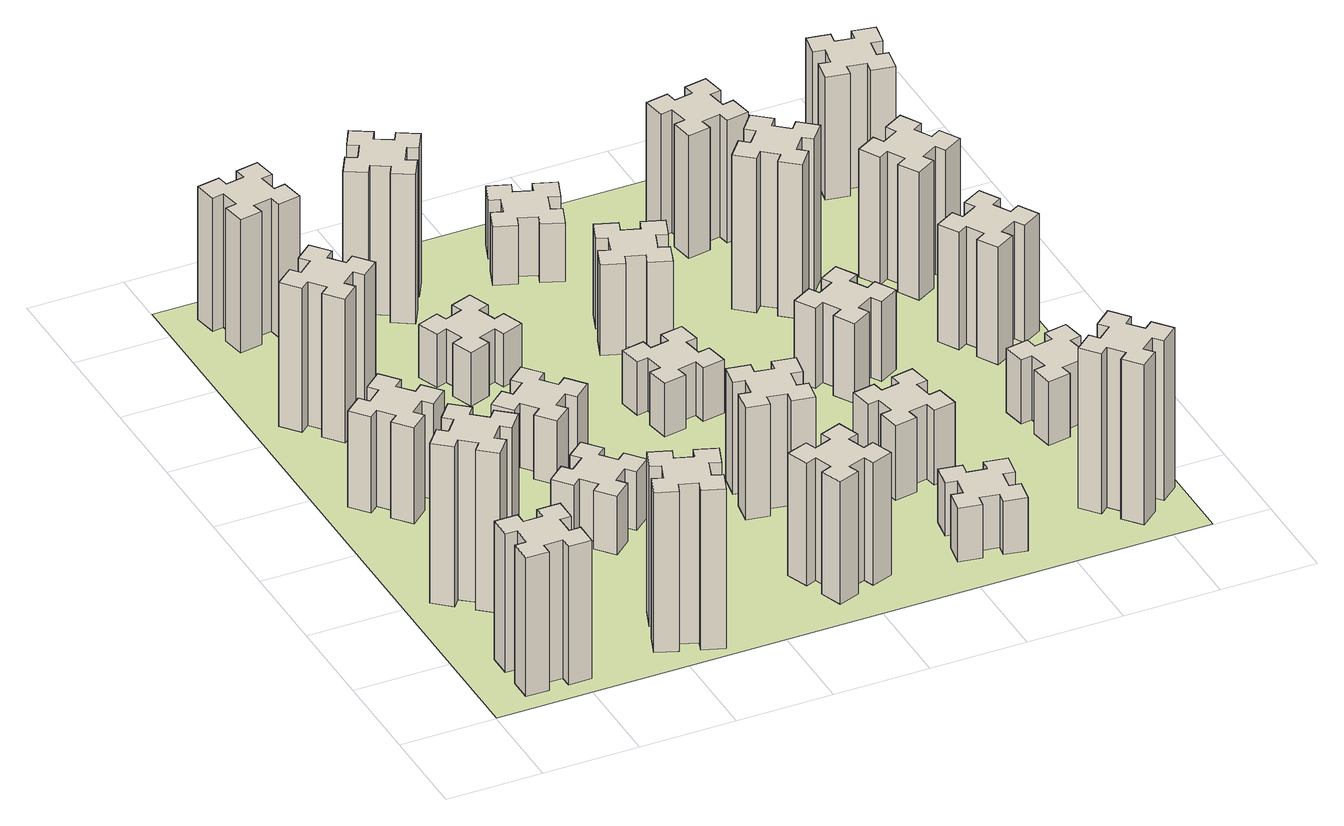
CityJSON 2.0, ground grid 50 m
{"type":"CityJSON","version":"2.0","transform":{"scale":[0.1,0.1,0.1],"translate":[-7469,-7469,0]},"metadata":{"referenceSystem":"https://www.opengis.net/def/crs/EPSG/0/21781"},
"CityObjects":{
"building1":{"type":"Building","attributes":{"class":"1000","function":"1000","usage":"1000","yearOfConstruction":2016,"roofType":"1000","measuredHeight":78,"storeysAboveGround":30,"storeysBelowGround":0},"geometry":[{"type":"Solid","lod":"1","boundaries":[[[[0,1,2,3,4,5,6,7,8,9,10,11,12,13,14,15,16,17,18,19]],[[17,16,20,21]],[[16,15,22,20]],[[15,14,23,22]],[[14,13,24,23]],[[13,12,25,24]],[[12,11,26,25]],[[11,10,27,26]],[[10,9,28,27]],[[9,8,29,28]],[[8,7,30,29]],[[7,6,31,30]],[[6,5,32,31]],[[5,4,33,32]],[[4,3,34,33]],[[3,2,35,34]],[[2,1,36,35]],[[1,0,37,36]],[[0,19,38,37]],[[19,18,39,38]],[[18,17,21,39]],[[24,25,26,27,28,29,30,31,32,33,34,35,36,37,38,39,21,20,22,23]]]]}]},
"building2":{"type":"Building","attributes":{"class":"1000","function":"1000","usage":"1000","yearOfConstruction":2016,"roofType":"1000","measuredHeight":90,"storeysAboveGround":30,"storeysBelowGround":0},"geometry":[{"type":"Solid","lod":"1","boundaries":[[[[40,41,42,43,44,45,46,47,48,49,50,51,52,53,54,55,56,57,58,59]],[[57,56,60,61]],[[56,55,62,60]],[[55,54,63,62]],[[54,53,64,63]],[[53,52,65,64]],[[52,51,66,65]],[[51,50,67,66]],[[50,49,68,67]],[[49,48,69,68]],[[48,47,70,69]],[[47,46,71,70]],[[46,45,72,71]],[[45,44,73,72]],[[44,43,74,73]],[[43,42,75,74]],[[42,41,76,75]],[[41,40,77,76]],[[40,59,78,77]],[[59,58,79,78]],[[58,57,61,79]],[[64,65,66,67,68,69,70,71,72,73,74,75,76,77,78,79,61,60,62,63]]]]}]},
"building3":{"type":"Building","attributes":{"class":"1000","function":"1000","usage":"1000","yearOfConstruction":2016,"roofType":"1000","measuredHeight":54,"storeysAboveGround":30,"storeysBelowGround":0},"geometry":[{"type":"Solid","lod":"1","boundaries":[[[[80,81,82,83,84,85,86,87,88,89,90,91,92,93,94,95,96,97,98,99]],[[97,96,100,101]],[[96,95,102,100]],[[95,94,103,102]],[[94,93,104,103]],[[93,92,105,104]],[[92,91,106,105]],[[91,90,107,106]],[[90,89,108,107]],[[89,88,109,108]],[[88,87,110,109]],[[87,86,111,110]],[[86,85,112,111]],[[85,84,113,112]],[[84,83,114,113]],[[83,82,115,114]],[[82,81,116,115]],[[81,80,117,116]],[[80,99,118,117]],[[99,98,119,118]],[[98,97,101,119]],[[104,105,106,107,108,109,110,111,112,113,114,115,116,117,118,119,101,100,102,103]]]]}]},
"building4":{"type":"Building","attributes":{"class":"1000","function":"1000","usage":"1000","yearOfConstruction":2016,"roofType":"1000","measuredHeight":81,"storeysAboveGround":30,"storeysBelowGround":0},"geometry":[{"type":"Solid","lod":"1","boundaries":[[[[120,121,122,123,124,125,126,127,128,129,130,131,132,133,134,135,136,137,138,139]],[[137,136,140,141]],[[136,135,142,140]],[[135,134,143,142]],[[134,133,144,143]],[[133,132,145,144]],[[132,131,146,145]],[[131,130,147,146]],[[130,129,148,147]],[[129,128,149,148]],[[128,127,150,149]],[[127,126,151,150]],[[126,125,152,151]],[[125,124,153,152]],[[124,123,154,153]],[[123,122,155,154]],[[122,121,156,155]],[[121,120,157,156]],[[120,139,158,157]],[[139,138,159,158]],[[138,137,141,159]],[[144,145,146,147,148,149,150,151,152,153,154,155,156,157,158,159,141,140,142,143]]]]}]},
"building5":{"type":"Building","attributes":{"class":"1000","function":"1000","usage":"1000","yearOfConstruction":2016,"roofType":"1000","measuredHeight":90,"storeysAboveGround":30,"storeysBelowGround":0},"geometry":[{"type":"Solid","lod":"1","boundaries":[[[[160,161,162,163,164,165,166,167,168,169,170,171,172,173,174,175,176,177,178,179]],[[177,176,180,181]],[[176,175,182,180]],[[175,174,183,182]],[[174,173,184,183]],[[173,172,185,184]],[[172,171,186,185]],[[171,170,187,186]],[[170,169,188,187]],[[169,168,189,188]],[[168,167,190,189]],[[167,166,191,190]],[[166,165,192,191]],[[165,164,193,192]],[[164,163,194,193]],[[163,162,195,194]],[[162,161,196,195]],[[161,160,197,196]],[[160,179,198,197]],[[179,178,199,198]],[[178,177,181,199]],[[184,185,186,187,188,189,190,191,192,193,194,195,196,197,198,199,181,180,182,183]]]]}]},
"building6":{"type":"Building","attributes":{"class":"1000","function":"1000","usage":"1000","yearOfConstruction":2016,"roofType":"1000","measuredHeight":75,"storeysAboveGround":30,"storeysBelowGround":0},"geometry":[{"type":"Solid","lod":"1","boundaries":[[[[200,201,202,203,204,205,206,207,208,209,210,211,212,213,214,215,216,217,218,219]],[[217,216,220,221]],[[216,215,222,220]],[[215,214,223,222]],[[214,213,224,223]],[[213,212,225,224]],[[212,211,226,225]],[[211,210,227,226]],[[210,209,228,227]],[[209,208,229,228]],[[208,207,230,229]],[[207,206,231,230]],[[206,205,232,231]],[[205,204,233,232]],[[204,203,234,233]],[[203,202,235,234]],[[202,201,236,235]],[[201,200,237,236]],[[200,219,238,237]],[[219,218,239,238]],[[218,217,221,239]],[[224,225,226,227,228,229,230,231,232,233,234,235,236,237,238,239,221,220,222,223]]]]}]},
"building7":{"type":"Building","attributes":{"class":"1000","function":"1000","usage":"1000","yearOfConstruction":2016,"roofType":"1000","measuredHeight":33,"storeysAboveGround":30,"storeysBelowGround":0},"geometry":[{"type":"Solid","lod":"1","boundaries":[[[[240,241,242,243,244,245,246,247,248,249,250,251,252,253,254,255,256,257,258,259]],[[257,256,260,261]],[[256,255,262,260]],[[255,254,263,262]],[[254,253,264,263]],[[253,252,265,264]],[[252,251,266,265]],[[251,250,267,266]],[[250,249,268,267]],[[249,248,269,268]],[[248,247,270,269]],[[247,246,271,270]],[[246,245,272,271]],[[245,244,273,272]],[[244,243,274,273]],[[243,242,275,274]],[[242,241,276,275]],[[241,240,277,276]],[[240,259,278,277]],[[259,258,279,278]],[[258,257,261,279]],[[264,265,266,267,268,269,270,271,272,273,274,275,276,277,278,279,261,260,262,263]]]]}]},
"building8":{"type":"Building","attributes":{"class":"1000","function":"1000","usage":"1000","yearOfConstruction":2016,"roofType":"1000","measuredHeight":36,"storeysAboveGround":30,"storeysBelowGround":0},"geometry":[{"type":"Solid","lod":"1","boundaries":[[[[280,281,282,283,284,285,286,287,288,289,290,291,292,293,294,295,296,297,298,299]],[[297,296,300,301]],[[296,295,302,300]],[[295,294,303,302]],[[294,293,304,303]],[[293,292,305,304]],[[292,291,306,305]],[[291,290,307,306]],[[290,289,308,307]],[[289,288,309,308]],[[288,287,310,309]],[[287,286,311,310]],[[286,285,312,311]],[[285,284,313,312]],[[284,283,314,313]],[[283,282,315,314]],[[282,281,316,315]],[[281,280,317,316]],[[280,299,318,317]],[[299,298,319,318]],[[298,297,301,319]],[[304,305,306,307,308,309,310,311,312,313,314,315,316,317,318,319,301,300,302,303]]]]}]},
"building9":{"type":"Building","attributes":{"class":"1000","function":"1000","usage":"1000","yearOfConstruction":2016,"roofType":"1000","measuredHeight":30,"storeysAboveGround":30,"storeysBelowGround":0},"geometry":[{"type":"Solid","lod":"1","boundaries":[[[[320,321,322,323,324,325,326,327,328,329,330,331,332,333,334,335,336,337,338,339]],[[337,336,340,341]],[[336,335,342,340]],[[335,334,343,342]],[[334,333,344,343]],[[333,332,345,344]],[[332,331,346,345]],[[331,330,347,346]],[[330,329,348,347]],[[329,328,349,348]],[[328,327,350,349]],[[327,326,351,350]],[[326,325,352,351]],[[325,324,353,352]],[[324,323,354,353]],[[323,322,355,354]],[[322,321,356,355]],[[321,320,357,356]],[[320,339,358,357]],[[339,338,359,358]],[[338,337,341,359]],[[344,345,346,347,348,349,350,351,352,353,354,355,356,357,358,359,341,340,342,343]]]]}]},
"building10":{"type":"Building","attributes":{"class":"1000","function":"1000","usage":"1000","yearOfConstruction":2016,"roofType":"1000","measuredHeight":84,"storeysAboveGround":30,"storeysBelowGround":0},"geometry":[{"type":"Solid","lod":"1","boundaries":[[[[360,361,362,363,364,365,366,367,368,369,370,371,372,373,374,375,376,377,378,379]],[[377,376,380,381]],[[376,375,382,380]],[[375,374,383,382]],[[374,373,384,383]],[[373,372,385,384]],[[372,371,386,385]],[[371,370,387,386]],[[370,369,388,387]],[[369,368,389,388]],[[368,367,390,389]],[[367,366,391,390]],[[366,365,392,391]],[[365,364,393,392]],[[364,363,394,393]],[[363,362,395,394]],[[362,361,396,395]],[[361,360,397,396]],[[360,379,398,397]],[[379,378,399,398]],[[378,377,381,399]],[[384,385,386,387,388,389,390,391,392,393,394,395,396,397,398,399,381,380,382,383]]]]}]},
"building11":{"type":"Building","attributes":{"class":"1000","function":"1000","usage":"1000","yearOfConstruction":2016,"roofType":"1000","measuredHeight":69,"storeysAboveGround":30,"storeysBelowGround":0},"geometry":[{"type":"Solid","lod":"1","boundaries":[[[[400,401,402,403,404,405,406,407,408,409,410,411,412,413,414,415,416,417,418,419]],[[417,416,420,421]],[[416,415,422,420]],[[415,414,423,422]],[[414,413,424,423]],[[413,412,425,424]],[[412,411,426,425]],[[411,410,427,426]],[[410,409,428,427]],[[409,408,429,428]],[[408,407,430,429]],[[407,406,431,430]],[[406,405,432,431]],[[405,404,433,432]],[[404,403,434,433]],[[403,402,435,434]],[[402,401,436,435]],[[401,400,437,436]],[[400,419,438,437]],[[419,418,439,438]],[[418,417,421,439]],[[424,425,426,427,428,429,430,431,432,433,434,435,436,437,438,439,421,420,422,423]]]]}]},
"building12":{"type":"Building","attributes":{"class":"1000","function":"1000","usage":"1000","yearOfConstruction":2016,"roofType":"1000","measuredHeight":63,"storeysAboveGround":30,"storeysBelowGround":0},"geometry":[{"type":"Solid","lod":"1","boundaries":[[[[440,441,442,443,444,445,446,447,448,449,450,451,452,453,454,455,456,457,458,459]],[[457,456,460,461]],[[456,455,462,460]],[[455,454,463,462]],[[454,453,464,463]],[[453,452,465,464]],[[452,451,466,465]],[[451,450,467,466]],[[450,449,468,467]],[[449,448,469,468]],[[448,447,470,469]],[[447,446,471,470]],[[446,445,472,471]],[[445,444,473,472]],[[444,443,474,473]],[[443,442,475,474]],[[442,441,476,475]],[[441,440,477,476]],[[440,459,478,477]],[[459,458,479,478]],[[458,457,461,479]],[[464,465,466,467,468,469,470,471,472,473,474,475,476,477,478,479,461,460,462,463]]]]}]},
"building13":{"type":"Building","attributes":{"class":"1000","function":"1000","usage":"1000","yearOfConstruction":2016,"roofType":"1000","measuredHeight":30,"storeysAboveGround":30,"storeysBelowGround":0},"geometry":[{"type":"Solid","lod":"1","boundaries":[[[[480,481,482,483,484,485,486,487,488,489,490,491,492,493,494,495,496,497,498,499]],[[497,496,500,501]],[[496,495,502,500]],[[495,494,503,502]],[[494,493,504,503]],[[493,492,505,504]],[[492,491,506,505]],[[491,490,507,506]],[[490,489,508,507]],[[489,488,509,508]],[[488,487,510,509]],[[487,486,511,510]],[[486,485,512,511]],[[485,484,513,512]],[[484,483,514,513]],[[483,482,515,514]],[[482,481,516,515]],[[481,480,517,516]],[[480,499,518,517]],[[499,498,519,518]],[[498,497,501,519]],[[504,505,506,507,508,509,510,511,512,513,514,515,516,517,518,519,501,500,502,503]]]]}]},
"building14":{"type":"Building","attributes":{"class":"1000","function":"1000","usage":"1000","yearOfConstruction":2016,"roofType":"1000","measuredHeight":51,"storeysAboveGround":30,"storeysBelowGround":0},"geometry":[{"type":"Solid","lod":"1","boundaries":[[[[520,521,522,523,524,525,526,527,528,529,530,531,532,533,534,535,536,537,538,539]],[[537,536,540,541]],[[536,535,542,540]],[[535,534,543,542]],[[534,533,544,543]],[[533,532,545,544]],[[532,531,546,545]],[[531,530,547,546]],[[530,529,548,547]],[[529,528,549,548]],[[528,527,550,549]],[[527,526,551,550]],[[526,525,552,551]],[[525,524,553,552]],[[524,523,554,553]],[[523,522,555,554]],[[522,521,556,555]],[[521,520,557,556]],[[520,539,558,557]],[[539,538,559,558]],[[538,537,541,559]],[[544,545,546,547,548,549,550,551,552,553,554,555,556,557,558,559,541,540,542,543]]]]}]},
"building15":{"type":"Building","attributes":{"class":"1000","function":"1000","usage":"1000","yearOfConstruction":2016,"roofType":"1000","measuredHeight":33,"storeysAboveGround":30,"storeysBelowGround":0},"geometry":[{"type":"Solid","lod":"1","boundaries":[[[[560,561,562,563,564,565,566,567,568,569,570,571,572,573,574,575,576,577,578,579]],[[577,576,580,581]],[[576,575,582,580]],[[575,574,583,582]],[[574,573,584,583]],[[573,572,585,584]],[[572,571,586,585]],[[571,570,587,586]],[[570,569,588,587]],[[569,568,589,588]],[[568,567,590,589]],[[567,566,591,590]],[[566,565,592,591]],[[565,564,593,592]],[[564,563,594,593]],[[563,562,595,594]],[[562,561,596,595]],[[561,560,597,596]],[[560,579,598,597]],[[579,578,599,598]],[[578,577,581,599]],[[584,585,586,587,588,589,590,591,592,593,594,595,596,597,598,599,581,580,582,583]]]]}]},
"building16":{"type":"Building","attributes":{"class":"1000","function":"1000","usage":"1000","yearOfConstruction":2016,"roofType":"1000","measuredHeight":30,"storeysAboveGround":30,"storeysBelowGround":0},"geometry":[{"type":"Solid","lod":"1","boundaries":[[[[600,601,602,603,604,605,606,607,608,609,610,611,612,613,614,615,616,617,618,619]],[[617,616,620,621]],[[616,615,622,620]],[[615,614,623,622]],[[614,613,624,623]],[[613,612,625,624]],[[612,611,626,625]],[[611,610,627,626]],[[610,609,628,627]],[[609,608,629,628]],[[608,607,630,629]],[[607,606,631,630]],[[606,605,632,631]],[[605,604,633,632]],[[604,603,634,633]],[[603,602,635,634]],[[602,601,636,635]],[[601,600,637,636]],[[600,619,638,637]],[[619,618,639,638]],[[618,617,621,639]],[[624,625,626,627,628,629,630,631,632,633,634,635,636,637,638,639,621,620,622,623]]]]}]},
"building17":{"type":"Building","attributes":{"class":"1000","function":"1000","usage":"1000","yearOfConstruction":2016,"roofType":"1000","measuredHeight":42,"storeysAboveGround":30,"storeysBelowGround":0},"geometry":[{"type":"Solid","lod":"1","boundaries":[[[[640,641,642,643,644,645,646,647,648,649,650,651,652,653,654,655,656,657,658,659]],[[657,656,660,661]],[[656,655,662,660]],[[655,654,663,662]],[[654,653,664,663]],[[653,652,665,664]],[[652,651,666,665]],[[651,650,667,666]],[[650,649,668,667]],[[649,648,669,668]],[[648,647,670,669]],[[647,646,671,670]],[[646,645,672,671]],[[645,644,673,672]],[[644,643,674,673]],[[643,642,675,674]],[[642,641,676,675]],[[641,640,677,676]],[[640,659,678,677]],[[659,658,679,678]],[[658,657,661,679]],[[664,665,666,667,668,669,670,671,672,673,674,675,676,677,678,679,661,660,662,663]]]]}]},
"building18":{"type":"Building","attributes":{"class":"1000","function":"1000","usage":"1000","yearOfConstruction":2016,"roofType":"1000","measuredHeight":45,"storeysAboveGround":30,"storeysBelowGround":0},"geometry":[{"type":"Solid","lod":"1","boundaries":[[[[680,681,682,683,684,685,686,687,688,689,690,691,692,693,694,695,696,697,698,699]],[[697,696,700,701]],[[696,695,702,700]],[[695,694,703,702]],[[694,693,704,703]],[[693,692,705,704]],[[692,691,706,705]],[[691,690,707,706]],[[690,689,708,707]],[[689,688,709,708]],[[688,687,710,709]],[[687,686,711,710]],[[686,685,712,711]],[[685,684,713,712]],[[684,683,714,713]],[[683,682,715,714]],[[682,681,716,715]],[[681,680,717,716]],[[680,699,718,717]],[[699,698,719,718]],[[698,697,701,719]],[[704,705,706,707,708,709,710,711,712,713,714,715,716,717,718,719,701,700,702,703]]]]}]},
"building19":{"type":"Building","attributes":{"class":"1000","function":"1000","usage":"1000","yearOfConstruction":2016,"roofType":"1000","measuredHeight":87,"storeysAboveGround":30,"storeysBelowGround":0},"geometry":[{"type":"Solid","lod":"1","boundaries":[[[[720,721,722,723,724,725,726,727,728,729,730,731,732,733,734,735,736,737,738,739]],[[737,736,740,741]],[[736,735,742,740]],[[735,734,743,742]],[[734,733,744,743]],[[733,732,745,744]],[[732,731,746,745]],[[731,730,747,746]],[[730,729,748,747]],[[729,728,749,748]],[[728,727,750,749]],[[727,726,751,750]],[[726,725,752,751]],[[725,724,753,752]],[[724,723,754,753]],[[723,722,755,754]],[[722,721,756,755]],[[721,720,757,756]],[[720,739,758,757]],[[739,738,759,758]],[[738,737,741,759]],[[744,745,746,747,748,749,750,751,752,753,754,755,756,757,758,759,741,740,742,743]]]]}]},
"building20":{"type":"Building","attributes":{"class":"1000","function":"1000","usage":"1000","yearOfConstruction":2016,"roofType":"1000","measuredHeight":90,"storeysAboveGround":30,"storeysBelowGround":0},"geometry":[{"type":"Solid","lod":"1","boundaries":[[[[760,761,762,763,764,765,766,767,768,769,770,771,772,773,774,775,776,777,778,779]],[[777,776,780,781]],[[776,775,782,780]],[[775,774,783,782]],[[774,773,784,783]],[[773,772,785,784]],[[772,771,786,785]],[[771,770,787,786]],[[770,769,788,787]],[[769,768,789,788]],[[768,767,790,789]],[[767,766,791,790]],[[766,765,792,791]],[[765,764,793,792]],[[764,763,794,793]],[[763,762,795,794]],[[762,761,796,795]],[[761,760,797,796]],[[760,779,798,797]],[[779,778,799,798]],[[778,777,781,799]],[[784,785,786,787,788,789,790,791,792,793,794,795,796,797,798,799,781,780,782,783]]]]}]},
"building21":{"type":"Building","attributes":{"class":"1000","function":"1000","usage":"1000","yearOfConstruction":2016,"roofType":"1000","measuredHeight":69,"storeysAboveGround":30,"storeysBelowGround":0},"geometry":[{"type":"Solid","lod":"1","boundaries":[[[[800,801,802,803,804,805,806,807,808,809,810,811,812,813,814,815,816,817,818,819]],[[817,816,820,821]],[[816,815,822,820]],[[815,814,823,822]],[[814,813,824,823]],[[813,812,825,824]],[[812,811,826,825]],[[811,810,827,826]],[[810,809,828,827]],[[809,808,829,828]],[[808,807,830,829]],[[807,806,831,830]],[[806,805,832,831]],[[805,804,833,832]],[[804,803,834,833]],[[803,802,835,834]],[[802,801,836,835]],[[801,800,837,836]],[[800,819,838,837]],[[819,818,839,838]],[[818,817,821,839]],[[824,825,826,827,828,829,830,831,832,833,834,835,836,837,838,839,821,820,822,823]]]]}]},
"building22":{"type":"Building","attributes":{"class":"1000","function":"1000","usage":"1000","yearOfConstruction":2016,"roofType":"1000","measuredHeight":36,"storeysAboveGround":30,"storeysBelowGround":0},"geometry":[{"type":"Solid","lod":"1","boundaries":[[[[840,841,842,843,844,845,846,847,848,849,850,851,852,853,854,855,856,857,858,859]],[[857,856,860,861]],[[856,855,862,860]],[[855,854,863,862]],[[854,853,864,863]],[[853,852,865,864]],[[852,851,866,865]],[[851,850,867,866]],[[850,849,868,867]],[[849,848,869,868]],[[848,847,870,869]],[[847,846,871,870]],[[846,845,872,871]],[[845,844,873,872]],[[844,843,874,873]],[[843,842,875,874]],[[842,841,876,875]],[[841,840,877,876]],[[840,859,878,877]],[[859,858,879,878]],[[858,857,861,879]],[[864,865,866,867,868,869,870,871,872,873,874,875,876,877,878,879,861,860,862,863]]]]}]},
"building23":{"type":"Building","attributes":{"class":"1000","function":"1000","usage":"1000","yearOfConstruction":2016,"roofType":"1000","measuredHeight":66,"storeysAboveGround":30,"storeysBelowGround":0},"geometry":[{"type":"Solid","lod":"1","boundaries":[[[[880,881,882,883,884,885,886,887,888,889,890,891,892,893,894,895,896,897,898,899]],[[897,896,900,901]],[[896,895,902,900]],[[895,894,903,902]],[[894,893,904,903]],[[893,892,905,904]],[[892,891,906,905]],[[891,890,907,906]],[[890,889,908,907]],[[889,888,909,908]],[[888,887,910,909]],[[887,886,911,910]],[[886,885,912,911]],[[885,884,913,912]],[[884,883,914,913]],[[883,882,915,914]],[[882,881,916,915]],[[881,880,917,916]],[[880,899,918,917]],[[899,898,919,918]],[[898,897,901,919]],[[904,905,906,907,908,909,910,911,912,913,914,915,916,917,918,919,901,900,902,903]]]]}]},
"building24":{"type":"Building","attributes":{"class":"1000","function":"1000","usage":"1000","yearOfConstruction":2016,"roofType":"1000","measuredHeight":72,"storeysAboveGround":30,"storeysBelowGround":0},"geometry":[{"type":"Solid","lod":"1","boundaries":[[[[920,921,922,923,924,925,926,927,928,929,930,931,932,933,934,935,936,937,938,939]],[[937,936,940,941]],[[936,935,942,940]],[[935,934,943,942]],[[934,933,944,943]],[[933,932,945,944]],[[932,931,946,945]],[[931,930,947,946]],[[930,929,948,947]],[[929,928,949,948]],[[928,927,950,949]],[[927,926,951,950]],[[926,925,952,951]],[[925,924,953,952]],[[924,923,954,953]],[[923,922,955,954]],[[922,921,956,955]],[[921,920,957,956]],[[920,939,958,957]],[[939,938,959,958]],[[938,937,941,959]],[[944,945,946,947,948,949,950,951,952,953,954,955,956,957,958,959,941,940,942,943]]]]}]},
"building25":{"type":"Building","attributes":{"class":"1000","function":"1000","usage":"1000","yearOfConstruction":2016,"roofType":"1000","measuredHeight":69,"storeysAboveGround":30,"storeysBelowGround":0},"geometry":[{"type":"Solid","lod":"1","boundaries":[[[[960,961,962,963,964,965,966,967,968,969,970,971,972,973,974,975,976,977,978,979]],[[977,976,980,981]],[[976,975,982,980]],[[975,974,983,982]],[[974,973,984,983]],[[973,972,985,984]],[[972,971,986,985]],[[971,970,987,986]],[[970,969,988,987]],[[969,968,989,988]],[[968,967,990,989]],[[967,966,991,990]],[[966,965,992,991]],[[965,964,993,992]],[[964,963,994,993]],[[963,962,995,994]],[[962,961,996,995]],[[961,960,997,996]],[[960,979,998,997]],[[979,978,999,998]],[[978,977,981,999]],[[984,985,986,987,988,989,990,991,992,993,994,995,996,997,998,999,981,980,982,983]]]]}]},
"landuse1":{"type":"LandUse","attributes":{"name":"plot1","function":"1010"},"geometry":[{"type":"MultiSurface","lod":"1","boundaries":[[[1000,1001,1002,1003]]]}]}
},
"vertices":[
[265,325,0],[265,225,0],[205,225,0],[205,105,0],[325,105,0],[325,165,0],[425,165,0],[425,105,0],[545,105,0],[545,225,0],[485,225,0],[485,325,0],[545,325,0],[545,445,0],[425,445,0],[425,385,0],[325,385,0],[325,445,0],[205,445,0],[205,325,0],[325,385,780],[325,445,780],[425,385,780],[425,445,780],[545,445,780],[545,325,780],[485,325,780],[485,225,780],[545,225,780],[545,105,780],[425,105,780],[425,165,780],[325,165,780],[325,105,780],[205,105,780],[205,225,780],[265,225,780],[265,325,780],[205,325,780],[205,445,780],
[484,1067,0],[408,1132,0],[446,1178,0],[354,1255,0],[277,1163,0],[323,1124,0],[259,1048,0],[213,1086,0],[136,994,0],[228,917,0],[266,963,0],[343,899,0],[304,853,0],[396,776,0],[473,868,0],[427,906,0],[492,983,0],[538,944,0],[615,1036,0],[523,1113,0],[492,983,900],[538,944,900],[427,906,900],[473,868,900],[396,776,900],[304,853,900],[343,899,900],[266,963,900],[228,917,900],[136,994,900],[213,1086,900],[259,1048,900],[323,1124,900],[277,1163,900],[354,1255,900],[446,1178,900],[408,1132,900],[484,1067,900],[523,1113,900],[615,1036,900],
[492,1888,0],[427,1964,0],[473,2003,0],[396,2095,0],[304,2018,0],[343,1972,0],[266,1907,0],[228,1953,0],[136,1876,0],[213,1784,0],[259,1823,0],[323,1746,0],[277,1708,0],[354,1616,0],[446,1693,0],[408,1739,0],[484,1803,0],[523,1757,0],[615,1834,0],[538,1926,0],[484,1803,540],[523,1757,540],[408,1739,540],[446,1693,540],[354,1616,540],[277,1708,540],[323,1746,540],[259,1823,540],[213,1784,540],[136,1876,540],[228,1953,540],[266,1907,540],[343,1972,540],[304,2018,540],[396,2095,540],[473,2003,540],[427,1964,540],[492,1888,540],[538,1926,540],[615,1834,540],
[343,2712,0],[266,2647,0],[228,2693,0],[136,2616,0],[213,2524,0],[259,2563,0],[323,2486,0],[277,2448,0],[354,2356,0],[446,2433,0],[408,2479,0],[484,2543,0],[523,2497,0],[615,2574,0],[538,2666,0],[492,2628,0],[427,2704,0],[473,2743,0],[396,2835,0],[304,2758,0],[427,2704,810],[473,2743,810],[492,2628,810],[538,2666,810],[615,2574,810],[523,2497,810],[484,2543,810],[408,2479,810],[446,2433,810],[354,2356,810],[277,2448,810],[323,2486,810],[259,2563,810],[213,2524,810],[136,2616,810],[228,2693,810],[266,2647,810],[343,2712,810],[304,2758,810],[396,2835,810],
[1029,360,0],[995,266,0],[939,287,0],[897,174,0],[1010,133,0],[1031,189,0],[1125,155,0],[1104,99,0],[1217,57,0],[1258,170,0],[1202,191,0],[1236,285,0],[1292,264,0],[1333,377,0],[1220,418,0],[1200,362,0],[1106,396,0],[1127,452,0],[1014,493,0],[973,380,0],[1106,396,900],[1127,452,900],[1200,362,900],[1220,418,900],[1333,377,900],[1292,264,900],[1236,285,900],[1202,191,900],[1258,170,900],[1217,57,900],[1104,99,900],[1125,155,900],[1031,189,900],[1010,133,900],[897,174,900],[939,287,900],[995,266,900],[1029,360,900],[973,380,900],[1014,493,900],
[492,3405,0],[475,3504,0],[534,3514,0],[513,3632,0],[395,3611,0],[405,3552,0],[307,3535,0],[297,3594,0],[178,3573,0],[199,3455,0],[258,3465,0],[276,3367,0],[217,3357,0],[237,3238,0],[356,3259,0],[345,3318,0],[444,3336,0],[454,3277,0],[572,3297,0],[551,3416,0],[444,3336,750],[454,3277,750],[345,3318,750],[356,3259,750],[237,3238,750],[217,3357,750],[276,3367,750],[258,3465,750],[199,3455,750],[178,3573,750],[297,3594,750],[307,3535,750],[405,3552,750],[395,3611,750],[513,3632,750],[534,3514,750],[475,3504,750],[492,3405,750],[551,3416,750],[572,3297,750],
[1083,1332,0],[1006,1267,0],[968,1313,0],[876,1236,0],[953,1144,0],[999,1183,0],[1063,1106,0],[1017,1068,0],[1094,976,0],[1186,1053,0],[1148,1099,0],[1224,1163,0],[1263,1117,0],[1355,1194,0],[1278,1286,0],[1232,1248,0],[1167,1324,0],[1213,1363,0],[1136,1455,0],[1044,1378,0],[1167,1324,330],[1213,1363,330],[1232,1248,330],[1278,1286,330],[1355,1194,330],[1263,1117,330],[1224,1163,330],[1148,1099,330],[1186,1053,330],[1094,976,330],[1017,1068,330],[1063,1106,330],[999,1183,330],[953,1144,330],[876,1236,330],[968,1313,330],[1006,1267,330],[1083,1332,330],[1044,1378,330],[1136,1455,330],
[1232,1888,0],[1167,1964,0],[1213,2003,0],[1136,2095,0],[1044,2018,0],[1083,1972,0],[1006,1907,0],[968,1953,0],[876,1876,0],[953,1784,0],[999,1823,0],[1063,1746,0],[1017,1708,0],[1094,1616,0],[1186,1693,0],[1148,1739,0],[1224,1803,0],[1263,1757,0],[1355,1834,0],[1278,1926,0],[1224,1803,360],[1263,1757,360],[1148,1739,360],[1186,1693,360],[1094,1616,360],[1017,1708,360],[1063,1746,360],[999,1823,360],[953,1784,360],[876,1876,360],[968,1953,360],[1006,1907,360],[1083,1972,360],[1044,2018,360],[1136,2095,360],[1213,2003,360],[1167,1964,360],[1232,1888,360],[1278,1926,360],[1355,1834,360],
[1106,2475,0],[1200,2509,0],[1220,2453,0],[1333,2494,0],[1292,2607,0],[1236,2586,0],[1202,2680,0],[1258,2700,0],[1217,2813,0],[1104,2772,0],[1125,2716,0],[1031,2682,0],[1010,2738,0],[897,2697,0],[939,2584,0],[995,2605,0],[1029,2511,0],[973,2490,0],[1014,2377,0],[1127,2419,0],[1029,2511,300],[973,2490,300],[995,2605,300],[939,2584,300],[897,2697,300],[1010,2738,300],[1031,2682,300],[1125,2716,300],[1104,2772,300],[1217,2813,300],[1258,2700,300],[1202,2680,300],[1236,2586,300],[1292,2607,300],[1333,2494,300],[1220,2453,300],[1200,2509,300],[1106,2475,300],[1127,2419,300],[1014,2377,300],
[917,3265,0],[1004,3215,0],[974,3163,0],[1078,3103,0],[1138,3207,0],[1086,3237,0],[1136,3324,0],[1188,3294,0],[1248,3398,0],[1144,3458,0],[1114,3406,0],[1027,3456,0],[1057,3508,0],[953,3568,0],[893,3464,0],[945,3434,0],[895,3347,0],[843,3377,0],[783,3273,0],[887,3213,0],[895,3347,840],[843,3377,840],[945,3434,840],[893,3464,840],[953,3568,840],[1057,3508,840],[1027,3456,840],[1114,3406,840],[1144,3458,840],[1248,3398,840],[1188,3294,840],[1136,3324,840],[1086,3237,840],[1138,3207,840],[1078,3103,840],[974,3163,840],[1004,3215,840],[917,3265,840],[887,3213,840],[783,3273,840],
[1965,496,0],[1871,462,0],[1850,518,0],[1737,477,0],[1779,364,0],[1835,385,0],[1869,291,0],[1813,270,0],[1854,157,0],[1967,199,0],[1946,255,0],[2040,289,0],[2060,233,0],[2173,274,0],[2132,387,0],[2076,366,0],[2042,460,0],[2098,480,0],[2057,593,0],[1944,552,0],[2042,460,690],[2098,480,690],[2076,366,690],[2132,387,690],[2173,274,690],[2060,233,690],[2040,289,690],[1946,255,690],[1967,199,690],[1854,157,690],[1813,270,690],[1869,291,690],[1835,385,690],[1779,364,690],[1737,477,690],[1850,518,690],[1871,462,690],[1965,496,690],[1944,552,690],[2057,593,690],
[2055,1047,0],[2072,1145,0],[2131,1135,0],[2152,1253,0],[2034,1274,0],[2024,1215,0],[1925,1232,0],[1936,1291,0],[1817,1312,0],[1797,1194,0],[1856,1184,0],[1838,1085,0],[1779,1096,0],[1758,977,0],[1877,957,0],[1887,1016,0],[1985,998,0],[1975,939,0],[2093,918,0],[2114,1037,0],[1985,998,630],[1975,939,630],[1887,1016,630],[1877,957,630],[1758,977,630],[1779,1096,630],[1838,1085,630],[1856,1184,630],[1797,1194,630],[1817,1312,630],[1936,1291,630],[1925,1232,630],[2024,1215,630],[2034,1274,630],[2152,1253,630],[2131,1135,630],[2072,1145,630],[2055,1047,630],[2114,1037,630],[2093,918,630],
[1972,1925,0],[1955,2024,0],[2014,2034,0],[1993,2152,0],[1875,2131,0],[1885,2072,0],[1787,2055,0],[1777,2114,0],[1658,2093,0],[1679,1975,0],[1738,1985,0],[1756,1887,0],[1697,1877,0],[1717,1758,0],[1836,1779,0],[1825,1838,0],[1924,1856,0],[1934,1797,0],[2052,1817,0],[2031,1936,0],[1924,1856,300],[1934,1797,300],[1825,1838,300],[1836,1779,300],[1717,1758,300],[1697,1877,300],[1756,1887,300],[1738,1985,300],[1679,1975,300],[1658,2093,300],[1777,2114,300],[1787,2055,300],[1885,2072,300],[1875,2131,300],[1993,2152,300],[2014,2034,300],[1955,2024,300],[1972,1925,300],[2031,1936,300],[2052,1817,300],
[2040,2682,0],[1946,2716,0],[1967,2772,0],[1854,2813,0],[1813,2700,0],[1869,2680,0],[1835,2586,0],[1779,2607,0],[1737,2494,0],[1850,2453,0],[1871,2509,0],[1965,2475,0],[1944,2419,0],[2057,2377,0],[2098,2490,0],[2042,2511,0],[2076,2605,0],[2132,2584,0],[2173,2697,0],[2060,2738,0],[2076,2605,510],[2132,2584,510],[2042,2511,510],[2098,2490,510],[2057,2377,510],[1944,2419,510],[1965,2475,510],[1871,2509,510],[1850,2453,510],[1737,2494,510],[1779,2607,510],[1835,2586,510],[1869,2680,510],[1813,2700,510],[1854,2813,510],[1967,2772,510],[1946,2716,510],[2040,2682,510],[2060,2738,510],[2173,2697,510],
[1671,3249,0],[1765,3215,0],[1744,3159,0],[1857,3117,0],[1898,3230,0],[1842,3251,0],[1876,3345,0],[1932,3324,0],[1973,3437,0],[1860,3478,0],[1840,3422,0],[1746,3456,0],[1767,3512,0],[1654,3553,0],[1613,3440,0],[1669,3420,0],[1635,3326,0],[1579,3347,0],[1537,3234,0],[1650,3193,0],[1635,3326,330],[1579,3347,330],[1669,3420,330],[1613,3440,330],[1654,3553,330],[1767,3512,330],[1746,3456,330],[1840,3422,330],[1860,3478,330],[1973,3437,330],[1932,3324,330],[1876,3345,330],[1842,3251,330],[1898,3230,330],[1857,3117,330],[1744,3159,330],[1765,3215,330],[1671,3249,330],[1650,3193,330],[1537,3234,330],
[2596,444,0],[2578,345,0],[2519,356,0],[2498,237,0],[2617,217,0],[2627,276,0],[2725,258,0],[2715,199,0],[2833,178,0],[2854,297,0],[2795,307,0],[2812,405,0],[2871,395,0],[2892,513,0],[2774,534,0],[2764,475,0],[2665,492,0],[2676,551,0],[2557,572,0],[2537,454,0],[2665,492,300],[2676,551,300],[2764,475,300],[2774,534,300],[2892,513,300],[2871,395,300],[2812,405,300],[2795,307,300],[2854,297,300],[2833,178,300],[2715,199,300],[2725,258,300],[2627,276,300],[2617,217,300],[2498,237,300],[2519,356,300],[2578,345,300],[2596,444,300],[2537,454,300],[2557,572,300],
[2625,1132,0],[2527,1115,0],[2517,1174,0],[2398,1153,0],[2419,1035,0],[2478,1045,0],[2496,947,0],[2437,937,0],[2457,818,0],[2576,839,0],[2565,898,0],[2664,916,0],[2674,857,0],[2792,877,0],[2771,996,0],[2712,985,0],[2695,1084,0],[2754,1094,0],[2733,1212,0],[2615,1191,0],[2695,1084,420],[2754,1094,420],[2712,985,420],[2771,996,420],[2792,877,420],[2674,857,420],[2664,916,420],[2565,898,420],[2576,839,420],[2457,818,420],[2437,937,420],[2496,947,420],[2478,1045,420],[2419,1035,420],[2398,1153,420],[2517,1174,420],[2527,1115,420],[2625,1132,420],[2615,1191,420],[2733,1212,420],
[2575,1844,0],[2625,1757,0],[2573,1727,0],[2633,1623,0],[2737,1683,0],[2707,1735,0],[2794,1785,0],[2824,1733,0],[2928,1793,0],[2868,1897,0],[2816,1867,0],[2766,1954,0],[2818,1984,0],[2758,2088,0],[2654,2028,0],[2684,1976,0],[2597,1926,0],[2567,1978,0],[2463,1918,0],[2523,1814,0],[2597,1926,450],[2567,1978,450],[2684,1976,450],[2654,2028,450],[2758,2088,450],[2818,1984,450],[2766,1954,450],[2816,1867,450],[2868,1897,450],[2928,1793,450],[2824,1733,450],[2794,1785,450],[2707,1735,450],[2737,1683,450],[2633,1623,450],[2573,1727,450],[2625,1757,450],[2575,1844,450],[2523,1814,450],[2463,1918,450],
[2586,2543,0],[2663,2479,0],[2624,2433,0],[2716,2356,0],[2793,2448,0],[2747,2486,0],[2812,2563,0],[2858,2524,0],[2935,2616,0],[2843,2693,0],[2804,2647,0],[2728,2712,0],[2766,2758,0],[2674,2835,0],[2597,2743,0],[2643,2704,0],[2579,2628,0],[2533,2666,0],[2456,2574,0],[2548,2497,0],[2579,2628,870],[2533,2666,870],[2643,2704,870],[2597,2743,870],[2674,2835,870],[2766,2758,870],[2728,2712,870],[2804,2647,870],[2843,2693,870],[2935,2616,870],[2858,2524,870],[2812,2563,870],[2747,2486,870],[2793,2448,870],[2716,2356,870],[2624,2433,870],[2663,2479,870],[2586,2543,870],[2548,2497,870],[2456,2574,870],
[3468,259,0],[3544,323,0],[3583,277,0],[3675,354,0],[3598,446,0],[3552,408,0],[3487,484,0],[3533,523,0],[3456,615,0],[3364,538,0],[3403,492,0],[3326,427,0],[3288,473,0],[3196,396,0],[3273,304,0],[3319,343,0],[3383,266,0],[3337,228,0],[3414,136,0],[3506,213,0],[3383,266,900],[3337,228,900],[3319,343,900],[3273,304,900],[3196,396,900],[3288,473,900],[3326,427,900],[3403,492,900],[3364,538,900],[3456,615,900],[3533,523,900],[3487,484,900],[3552,408,900],[3598,446,900],[3675,354,900],[3583,277,900],[3544,323,900],[3468,259,900],[3506,213,900],[3414,136,900],
[2565,3118,0],[2664,3136,0],[2674,3077,0],[2792,3097,0],[2771,3216,0],[2712,3205,0],[2695,3304,0],[2754,3314,0],[2733,3432,0],[2615,3411,0],[2625,3352,0],[2527,3335,0],[2517,3394,0],[2398,3373,0],[2419,3255,0],[2478,3265,0],[2496,3167,0],[2437,3157,0],[2457,3038,0],[2576,3059,0],[2496,3167,690],[2437,3157,690],[2478,3265,690],[2419,3255,690],[2398,3373,690],[2517,3394,690],[2527,3335,690],[2625,3352,690],[2615,3411,690],[2733,3432,690],[2754,3314,690],[2695,3304,690],[2712,3205,690],[2771,3216,690],[2792,3097,690],[2674,3077,690],[2664,3136,690],[2565,3118,690],[2576,3059,690],[2457,3038,690],
[3465,1232,0],[3367,1215,0],[3357,1274,0],[3238,1253,0],[3259,1135,0],[3318,1145,0],[3336,1047,0],[3277,1037,0],[3297,918,0],[3416,939,0],[3405,998,0],[3504,1016,0],[3514,957,0],[3632,977,0],[3611,1096,0],[3552,1085,0],[3535,1184,0],[3594,1194,0],[3573,1312,0],[3455,1291,0],[3535,1184,360],[3594,1194,360],[3552,1085,360],[3611,1096,360],[3632,977,360],[3514,957,360],[3504,1016,360],[3405,998,360],[3416,939,360],[3297,918,360],[3277,1037,360],[3336,1047,360],[3318,1145,360],[3259,1135,360],[3238,1253,360],[3357,1274,360],[3367,1215,360],[3465,1232,360],[3455,1291,360],[3573,1312,360],
[3556,1867,0],[3506,1954,0],[3558,1984,0],[3498,2088,0],[3394,2028,0],[3424,1976,0],[3337,1926,0],[3307,1978,0],[3203,1918,0],[3263,1814,0],[3315,1844,0],[3365,1757,0],[3313,1727,0],[3373,1623,0],[3477,1683,0],[3447,1735,0],[3534,1785,0],[3564,1733,0],[3668,1793,0],[3608,1897,0],[3534,1785,660],[3564,1733,660],[3447,1735,660],[3477,1683,660],[3373,1623,660],[3313,1727,660],[3365,1757,660],[3315,1844,660],[3263,1814,660],[3203,1918,660],[3307,1978,660],[3337,1926,660],[3424,1976,660],[3394,2028,660],[3498,2088,660],[3558,1984,660],[3506,1954,660],[3556,1867,660],[3608,1897,660],[3668,1793,660],
[3456,2507,0],[3406,2594,0],[3458,2624,0],[3398,2728,0],[3294,2668,0],[3324,2616,0],[3237,2566,0],[3207,2618,0],[3103,2558,0],[3163,2454,0],[3215,2484,0],[3265,2397,0],[3213,2367,0],[3273,2263,0],[3377,2323,0],[3347,2375,0],[3434,2425,0],[3464,2373,0],[3568,2433,0],[3508,2537,0],[3434,2425,720],[3464,2373,720],[3347,2375,720],[3377,2323,720],[3273,2263,720],[3213,2367,720],[3265,2397,720],[3215,2484,720],[3163,2454,720],[3103,2558,720],[3207,2618,720],[3237,2566,720],[3324,2616,720],[3294,2668,720],[3398,2728,720],[3458,2624,720],[3406,2594,720],[3456,2507,720],[3508,2537,720],[3568,2433,720],
[3535,3267,0],[3552,3365,0],[3611,3355,0],[3632,3473,0],[3514,3494,0],[3504,3435,0],[3405,3452,0],[3416,3511,0],[3297,3532,0],[3277,3414,0],[3336,3404,0],[3318,3305,0],[3259,3316,0],[3238,3197,0],[3357,3177,0],[3367,3236,0],[3465,3218,0],[3455,3159,0],[3573,3138,0],[3594,3257,0],[3465,3218,690],[3455,3159,690],[3367,3236,690],[3357,3177,690],[3238,3197,690],[3259,3316,690],[3318,3305,690],[3336,3404,690],[3277,3414,690],[3297,3532,690],[3416,3511,690],[3405,3452,690],[3504,3435,690],[3514,3494,690],[3632,3473,690],[3611,3355,690],[3552,3365,690],[3535,3267,690],[3594,3257,690],[3573,3138,690],
[5,3705,0],[3705,3705,0],[3705,5,0],[5,5,0]
]}
